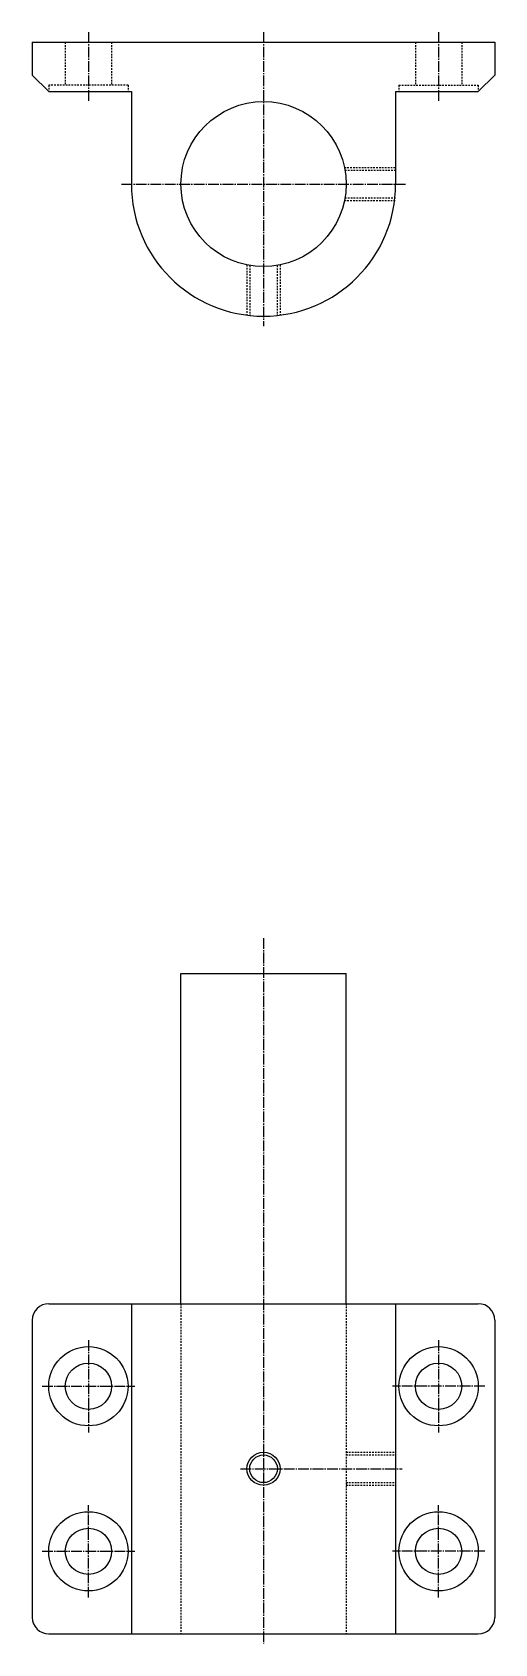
# Model space of a CAD drawing. Extents: x 43 to 666, y 40 to 672.
# Drawn here: x 526 to 666, y 183.8 to 671.9 of the extents above; entities outside this region: 2.
import ezdxf

# ---------------------------------------------------------------- set-up
doc = ezdxf.new("R2010")
doc.units = 0
doc.header["$LTSCALE"] = 0.25
doc.linetypes.add('CENTER', pattern=[17.5, 13, -1.5, 1.5, -1.5])
doc.linetypes.add('DASHED', pattern=[3.5, 2, -1.5])
doc.layers.get('0').update_dxf_attribs({"linetype": 'CONTINUOUS'})
doc.layers.add('CENTER', color=1, linetype='CENTER')
doc.styles.get("Standard").update_dxf_attribs({"font": 'txt', "bigfont": 'BIGFONT'})

msp = doc.modelspace()

# ---------------------------------------------------------------- linework, layer by layer
for p, q in [((526, 668.93), (666, 668.93)), ((526, 668.93), (526, 658.93)), ((666, 668.93), (666, 658.93)), ((526, 658.93), (531, 653.93)), ((661, 653.93), (666, 658.93)), ((531, 653.93), (556, 653.93)), ((556, 653.93), (556, 625.93)), ((636, 653.93), (661, 653.93)), ((636, 653.93), (636, 625.93)), ((571, 386.83), (621, 386.83)), ((571, 286.83), (571, 386.83)), ((621, 286.83), (621, 386.83)), ((531, 286.83), (661, 286.83)), ((556, 286.83), (556, 186.83)), ((636, 286.83), (636, 186.83)), ((526, 281.83), (526, 191.83)), ((666, 281.83), (666, 191.83)), ((531, 186.83), (661, 186.83)), ((563.5, 186.83), (563.5, 186.83)), ((596, 186.83), (596, 186.83))]:
    msp.add_line(p, q)
at = {"color": 3, "linetype": 'DASHED'}
for p, q in [((536, 668.93), (536, 655.93)), ((550, 668.93), (550, 655.93)), ((642, 668.93), (642, 655.93)), ((656, 668.93), (656, 655.93)), ((555, 655.93), (531, 655.93)), ((531, 655.93), (531, 653.93)), ((555, 655.93), (555, 653.93)), ((637, 655.93), (661, 655.93)), ((637, 655.93), (637, 653.93)), ((661, 655.93), (661, 653.93)), ((620.49, 630.93), (636, 630.93)), ((620.64, 630.12), (636, 630.12)), ((620.49, 620.93), (636, 620.93)), ((620.64, 621.74), (636, 621.74)), ((591, 601.44), (591, 586.25)), ((591.81, 601.28), (591.81, 586.15)), ((600.18, 601.28), (600.18, 586.15)), ((601, 601.44), (601, 586.25)), ((571, 286.83), (571, 186.83)), ((621, 286.83), (621, 186.83)), ((621, 241.83), (636, 241.83)), ((621, 241.02), (636, 241.02)), ((621, 232.64), (636, 232.64)), ((621, 231.83), (636, 231.83))]:
    msp.add_line(p, q, dxfattribs=at)
for centre, radius in [((596, 625.93), 25), ((543, 261.83), 12), ((649, 261.83), 12), ((543, 261.83), 7), ((649, 261.83), 7), ((596, 236.83), 4.19), ((543, 211.83), 12), ((649, 211.83), 12), ((543, 211.83), 7), ((649, 211.83), 7)]:
    msp.add_circle(centre, radius)
at = {"color": 3}
msp.add_circle((596, 236.83), 5, dxfattribs=at)
for centre, radius, start, end in [((596, 625.93), 40, 180, 0), ((531, 281.83), 5, 90, 180), ((661, 281.83), 5, 0, 90), ((531, 191.83), 5, 180, 270), ((661, 191.83), 5, 270, 0)]:
    msp.add_arc(centre, radius, start, end)
at = {"layer": 'CENTER', "color": 1, "linetype": 'CENTER'}
for p, q in [((543, 671.93), (543, 650.93)), ((596, 671.93), (596, 582.93)), ((649, 671.93), (649, 650.93)), ((553, 625.93), (639, 625.93)), ((596, 397.54), (596, 183.83)), ((543, 275.83), (543, 247.83)), ((649, 275.83), (649, 247.83)), ((529, 261.83), (557, 261.83)), ((663, 261.83), (635, 261.83)), ((589, 236.83), (638, 236.83)), ((543, 197.83), (543, 225.83)), ((649, 197.83), (649, 225.83)), ((529, 211.83), (557, 211.83)), ((663, 211.83), (635, 211.83))]:
    msp.add_line(p, q, dxfattribs=at)

# ---------------------------------------------------------------- texts
for s, p in [('MSSTN 50-200', (40, 100)), ('MSSTN50', (40, 40))]:
    msp.add_text(s, height=16).set_placement(p)

doc.saveas('drawing.dxf')
